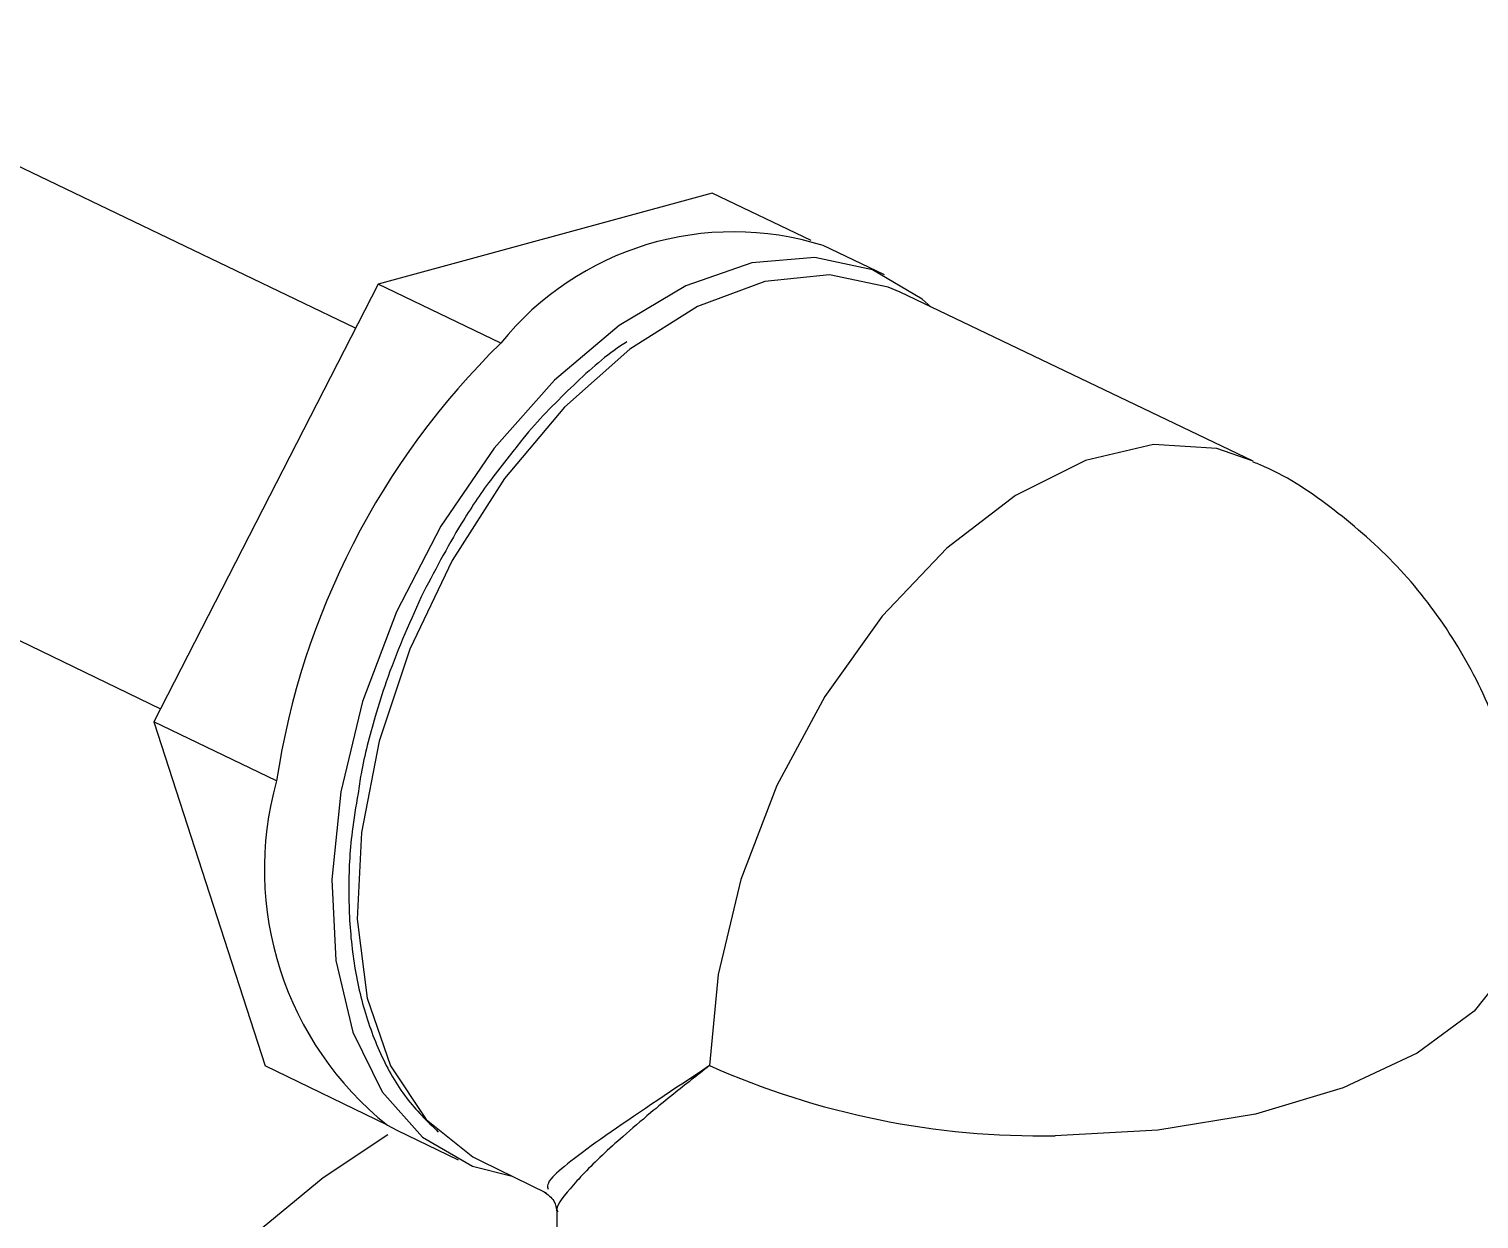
# Model space of a CAD drawing. Header units: millimetres. Extents: x 0 to 279, y 0 to 216.
# Drawn here: x 91.83 to 97.8, y 81.97 to 86.86 of the extents above; entities that cross this region are included whole.
import ezdxf

# ---------------------------------------------------------------- set-up
doc = ezdxf.new("R2010")
doc.units = ezdxf.units.MM

msp = doc.modelspace()

# ---------------------------------------------------------------- linework, layer by layer
at = {"color": 7, "linetype": 'Continuous', "lineweight": 25}
for p, q in [((93.1783, 85.6315), (90.947, 86.7028)), ((94.6458, 86.1868), (93.2706, 85.8116)), ((95.0522, 85.9924), (94.6458, 86.1868)), ((95.3549, 85.8499), (95.1023, 85.9708)), ((93.2706, 85.8116), (92.3483, 84.0118)), ((93.7755, 85.5693), (93.2706, 85.8116)), ((96.8711, 85.0842), (95.4189, 85.7789)), ((90.1858, 85.1228), (92.3757, 84.0651)), ((92.8526, 83.7682), (92.3483, 84.0118)), ((92.3483, 84.0118), (92.8057, 82.5957)), ((93.3092, 82.3516), (92.8057, 82.5957)), ((93.3092, 82.3516), (93.3482, 82.3312)), ((93.3482, 82.3312), (93.6002, 82.209)), ((93.6956, 82.2033), (93.9624, 82.074)), ((94.0064, 81.9959), (93.9999, 81.4919))]:
    msp.add_line(p, q, dxfattribs=at)
at = {"color": 7, "linetype": 'Continuous', "lineweight": 25, "flags": 128}
for points in [[(95.5458, 85.7181), (95.5098, 85.7502), (95.305, 85.8715), (95.0684, 85.922), (94.809, 85.8997), (94.5368, 85.8052), (94.2622, 85.6422), (93.996, 85.4169), (93.7483, 85.1379), (93.5288, 84.816), (93.346, 84.4636), (93.2071, 84.0945), (93.1172, 83.7228), (93.08, 83.3631), (93.0968, 83.0292), (93.1669, 82.7339), (93.2876, 82.4886), (93.454, 82.3028), (93.6598, 82.1833), (93.8222, 82.1419)], [(95.4189, 85.7789), (95.3693, 85.8003), (95.1278, 85.8502), (94.8627, 85.8231), (94.5849, 85.7201), (94.3059, 85.5453), (94.0373, 85.306), (93.7902, 85.012), (93.5751, 84.6755), (93.4008, 84.3106), (93.2746, 83.9323), (93.2018, 83.5566), (93.1852, 83.1989), (93.2257, 82.8742), (93.3213, 82.5959), (93.4682, 82.3754), (93.66, 82.2218), (93.6956, 82.2033)], [(98.0895, 77.6631), (97.4199, 77.6729), (96.7553, 77.7214), (96.105, 77.8081), (95.4778, 77.9317), (94.8825, 78.0904), (94.3273, 78.282), (93.8197, 78.5039), (93.3666, 78.7528), (92.9742, 79.0253), (92.6476, 79.3177), (92.3911, 79.6258), (92.2082, 79.9455), (92.1009, 80.2723), (92.0707, 80.6018), (92.1176, 80.9295), (92.2407, 81.2511), (92.4384, 81.5622), (92.7075, 81.8587), (93.0445, 82.1367), (93.3111, 82.3139)]]:
    msp.add_lwpolyline(points, dxfattribs=at)
at = {"color": 8, "linetype": 'Continuous', "lineweight": 25, "flags": 128}
for points in [[(96.8713, 85.0841), (96.7219, 85.1362), (96.4617, 85.1522), (96.1815, 85.0867), (95.8936, 84.9425), (95.6107, 84.7258), (95.3453, 84.4461), (95.1089, 84.1157), (94.9121, 83.749), (94.7635, 83.3622), (94.6696, 82.9724), (94.6346, 82.5967)], [(98.001, 83.2574), (97.999, 83.2205), (97.934, 83.0143), (97.781, 82.8206), (97.5468, 82.6481), (97.2421, 82.5049), (96.8808, 82.3975), (96.4794, 82.3311), (96.0566, 82.3086)]]:
    msp.add_lwpolyline(points, dxfattribs=at)
at = {"color": 7, "linetype": 'Continuous', "lineweight": 25}
for centre, radius, start, end in [((94.7332, 84.7974), 1.23, 72.54027, 141.12978), ((96.0109, 83.2869), 3.1947, 134.40295, 171.33505), ((94.1502, 83.4045), 1.3476, 164.34295, 231.38399), ((95.9964, 85.6644), 3.3564, 246.06182, 271.02725)]:
    msp.add_arc(centre, radius, start, end, dxfattribs=at)
for points, knots in [([(102.5326, 90.5879), (101.9557, 90.845), (100.8476, 91.3388), (99.1827, 91.9359), (97.6225, 92.4049), (96.1705, 92.7545), (94.8427, 92.9992), (93.618, 93.1615), (92.4356, 93.2562), (91.3495, 93.2782), (90.3428, 93.2384), (89.4317, 93.1484), (88.5658, 93.0082), (87.7257, 92.8121), (86.7823, 92.5142), (85.7556, 92.0661), (84.8067, 91.4708), (84.0465, 90.8251), (83.4504, 90.172), (82.9508, 89.4496), (82.576, 88.7197), (82.3182, 88.042), (82.108, 87.2923), (81.9525, 86.3945), (81.8928, 85.3235), (81.9308, 84.1549), (82.0616, 82.8779), (82.2867, 81.462), (82.5897, 79.9653), (82.9725, 78.3104), (83.4027, 76.585), (83.8333, 74.8607), (84.1418, 73.5179), (84.3383, 72.511), (84.4526, 71.8121), (84.5338, 71.146), (84.5731, 70.5042), (84.5512, 69.9248), (84.4655, 69.507), (84.3643, 69.2727), (84.2691, 69.1457), (84.1308, 69.0583), (83.9575, 69.0134), (83.7477, 68.998), (83.4917, 69.0101), (83.1475, 69.0671), (82.6953, 69.1886), (82.2377, 69.352), (81.7858, 69.5405), (81.3706, 69.7294), (81.0712, 69.8798), (80.9135, 69.9591)], [0, 0, 0, 0, 0.037369, 0.071945, 0.103767, 0.132896, 0.159407, 0.183403, 0.205004, 0.22729, 0.246602, 0.264256, 0.28174, 0.299067, 0.31626, 0.341873, 0.367739, 0.385515, 0.403827, 0.422613, 0.439644, 0.454204, 0.46688, 0.486955, 0.508889, 0.531112, 0.556271, 0.584467, 0.615191, 0.645853, 0.684779, 0.721615, 0.75524, 0.772501, 0.788422, 0.804064, 0.821746, 0.840228, 0.857419, 0.870914, 0.88565, 0.89899, 0.910832, 0.9183, 0.927463, 0.93942, 0.952098, 0.967739, 0.977339, 0.98805, 1, 1, 1, 1]), ([(80.1451, 68.4622), (80.2632, 68.4022), (80.4908, 68.2866), (80.8176, 68.1311), (81.2334, 67.9435), (81.6915, 67.7566), (82.1707, 67.5903), (82.5913, 67.4683), (82.9606, 67.3857), (83.2888, 67.3361), (83.6098, 67.3085), (83.9729, 67.309), (84.4058, 67.368), (84.8552, 67.5135), (85.2947, 67.7748), (85.6724, 68.1556), (85.9856, 68.681), (86.186, 69.3161), (86.2776, 70.0776), (86.272, 70.8676), (86.1891, 71.8003), (86.0175, 72.8971), (85.7454, 74.2134), (85.3857, 75.7488), (84.9743, 77.4026), (84.5435, 79.1643), (84.1445, 80.958), (83.8469, 82.6157), (83.6791, 84.0494), (83.6309, 85.2276), (83.6903, 86.2478), (83.8308, 86.9897), (84.0014, 87.5554), (84.1789, 88.0081), (84.4258, 88.4906), (84.7582, 88.9897), (85.1454, 89.4352), (85.5659, 89.8175), (85.9977, 90.1397), (86.4849, 90.4369), (87.0456, 90.7121), (87.7046, 90.966), (88.4928, 91.1916), (89.4487, 91.3746), (90.4773, 91.4777), (91.5539, 91.5063), (92.658, 91.4666), (93.8666, 91.3568), (95.2678, 91.1272), (96.7624, 90.7906), (98.3664, 90.3239), (100.0634, 89.7232), (101.1865, 89.2211), (101.7696, 88.9604)], [0, 0, 0, 0, 0.008488, 0.016349, 0.023627, 0.038698, 0.049961, 0.059407, 0.070643, 0.078565, 0.085308, 0.095743, 0.106993, 0.119884, 0.134059, 0.149117, 0.163238, 0.182441, 0.202165, 0.222529, 0.24128, 0.268508, 0.298544, 0.33148, 0.36665, 0.403457, 0.441182, 0.477185, 0.504935, 0.529149, 0.550355, 0.569994, 0.579586, 0.590766, 0.603842, 0.617892, 0.633645, 0.64603, 0.658168, 0.671184, 0.685171, 0.700323, 0.718032, 0.738962, 0.76343, 0.784303, 0.807489, 0.833101, 0.8612, 0.891898, 0.925251, 0.961286, 1, 1, 1, 1]), ([(94.2948, 85.5748), (94.2859, 85.5692), (94.206, 85.519), (94.0611, 85.3859), (93.9079, 85.2315), (93.829, 85.1284), (93.8103, 85.104)], [0, 0, 0, 0, 0.051136, 0.458128, 0.871856, 1, 1, 1, 1]), ([(93.8103, 85.104), (93.7841, 85.0713), (93.7143, 84.984), (93.5877, 84.7936), (93.5008, 84.6272), (93.4476, 84.5253)], [0, 0, 0, 0, 0.188482, 0.502952, 1, 1, 1, 1]), ([(97.9956, 83.2578), (97.9977, 83.283), (98.0101, 83.4317), (97.9655, 83.7085), (97.859, 84.0618), (97.6871, 84.3818), (97.471, 84.6587), (97.2114, 84.8857), (97.0064, 85.0256), (96.8858, 85.0746), (96.8694, 85.0813)], [0, 0, 0, 0, 0.033446, 0.197348, 0.365802, 0.520887, 0.675211, 0.827883, 0.976461, 1, 1, 1, 1]), ([(93.4476, 84.5253), (93.3962, 84.4095), (93.3241, 84.2471), (93.2483, 84.0021), (93.2071, 83.8475), (93.192, 83.7432), (93.1881, 83.7163)], [0, 0, 0, 0, 0.435431, 0.610944, 0.899571, 1, 1, 1, 1]), ([(93.1881, 83.7163), (93.1792, 83.6638), (93.1559, 83.5272), (93.1462, 83.3117), (93.1591, 83.0734), (93.2022, 82.8476), (93.2768, 82.641), (93.3793, 82.4593), (93.4726, 82.3681), (93.5181, 82.3236)], [0, 0, 0, 0, 0.090099, 0.234601, 0.383326, 0.535289, 0.690149, 0.848558, 1, 1, 1, 1]), ([(93.9536, 82.0782), (93.9693, 82.0663), (94.0007, 82.0427), (94.0045, 82.0086), (94.0063, 81.9916)], [0, 0, 0, 0, 0.501163, 1, 1, 1, 1])]:
    msp.add_open_spline(points, degree=3, knots=knots, dxfattribs=at)
at = {"color": 8, "linetype": 'Continuous', "lineweight": 25}
for points, knots in [([(94.6346, 82.5967), (94.4901, 82.5011), (94.2016, 82.31), (93.9595, 82.127), (93.9671, 82.0997), (93.9704, 82.0882)], [0, 0, 0, 0, 0.365785, 0.731531, 1, 1, 1, 1]), ([(94.6346, 82.5967), (94.5841, 82.5572), (94.4977, 82.4896), (94.3799, 82.3927), (94.2809, 82.3082), (94.1586, 82.1975), (94.0557, 82.0885), (93.9954, 82.0104), (94.0095, 81.9971), (94.0109, 81.9957)], [0, 0, 0, 0, 0.138966, 0.237918, 0.36955, 0.485535, 0.733536, 0.972425, 1, 1, 1, 1])]:
    msp.add_open_spline(points, degree=3, knots=knots, dxfattribs=at)

doc.saveas('drawing.dxf')
